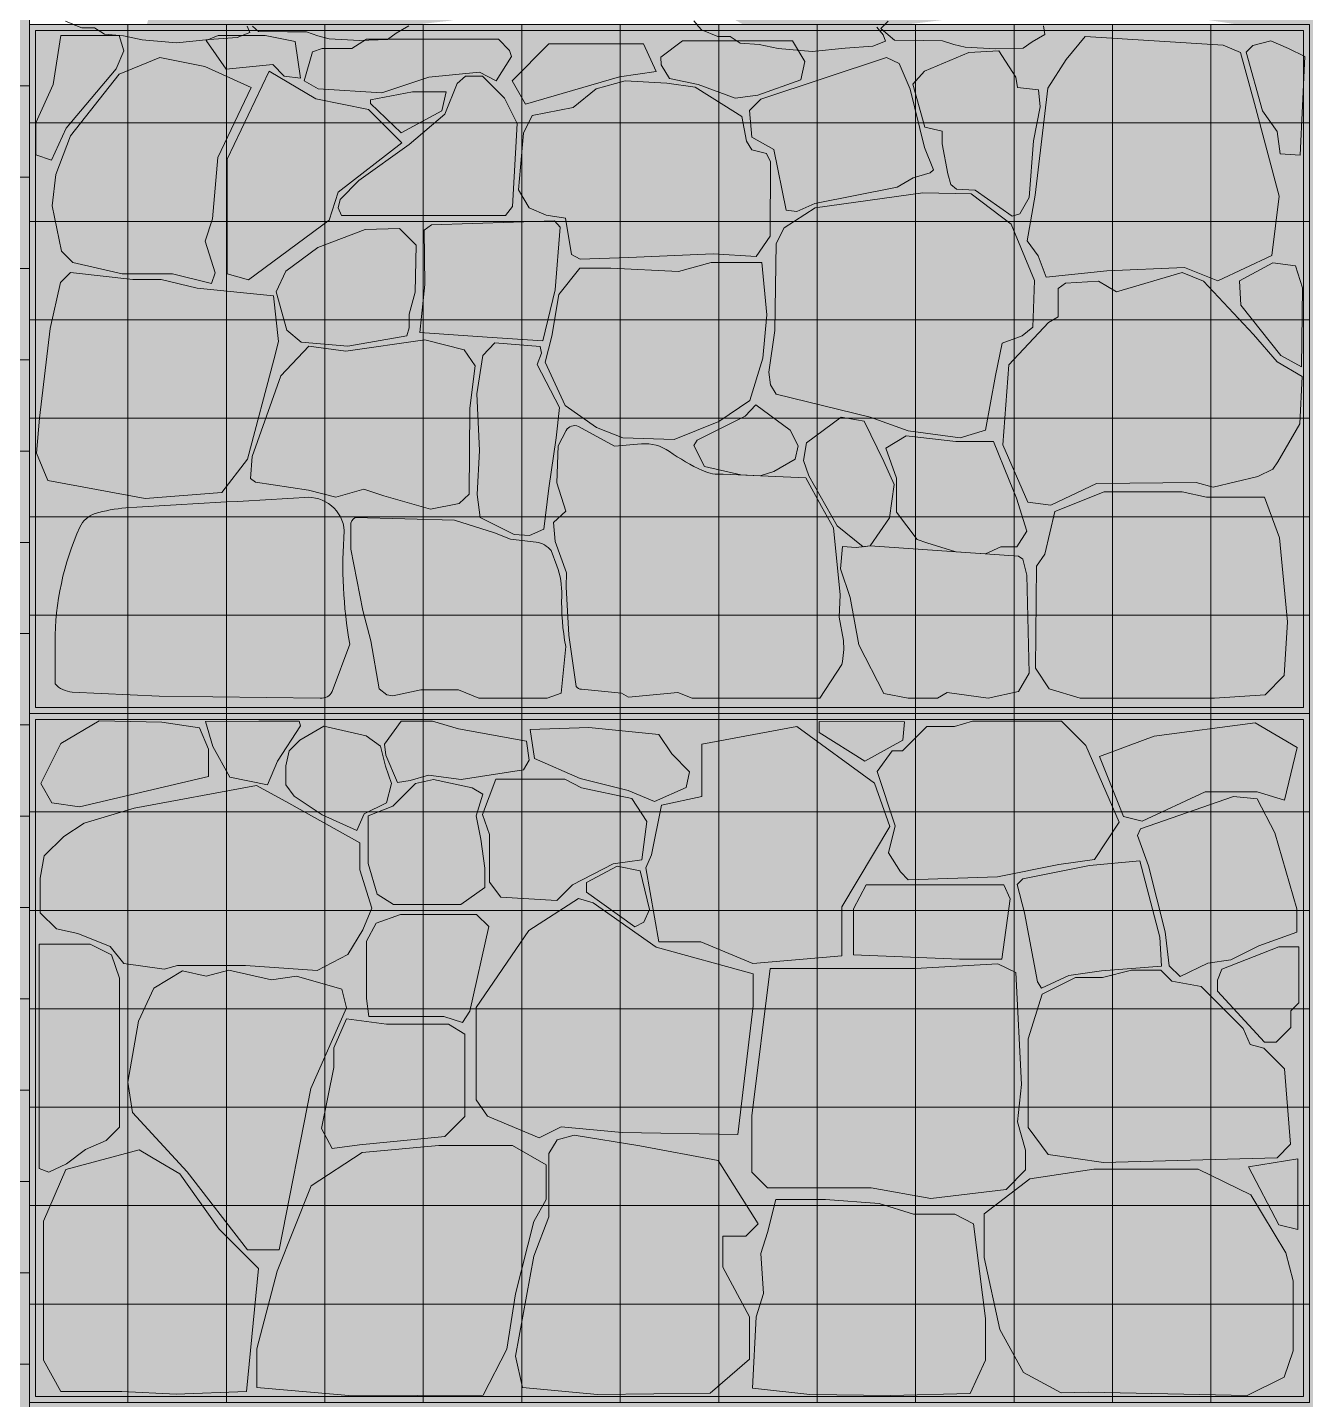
# Model space of a CAD drawing. Header units: centimetres. Extents: x -4381 to 5639, y -3920 to 4826.
# Drawn here: x 179.483 to 180.861, y 3.93 to 5.41 of the extents above; entities that cross this region are included whole.
import ezdxf
from ezdxf.xclip import XClip

# ---------------------------------------------------------------- set-up
doc = ezdxf.new("R2010")
doc.units = ezdxf.units.CM
doc.header["$MEASUREMENT"] = 0
doc.header["$XCLIPFRAME"] = 0
doc.set_wipeout_variables(frame=1)
doc.linetypes.add('Wipeout_Contour', pattern=[100, 0, -100])
doc.layers.add('0_Pen_No__7', color=7, linetype='Continuous', lineweight=5)
doc.layers.add('net_Pen_No__1', color=7, linetype='Continuous', lineweight=5)
for name, color, linetype, lineweight, true_color in [('cad-block.com_Pen_No__62', 7, 'Continuous', 5, 0xaaaaaa), ('hatch stone_Pen_No__254', 7, 'Continuous', 13, 0xe8e8e8), ('Mur de clôture_Pen_No__178', 7, 'Continuous', 5, 0xbda888), ('MURS CLOTURE_Pen_No__181', 7, 'Continuous', 5, 0xddeaa8)]:
    doc.layers.add(name, color=color, linetype=linetype, lineweight=lineweight, true_color=true_color)
doc.layers.add('Drawing & Figure', color=7, linetype='Continuous')
doc.layers.add('Mur de clôture', color=7, linetype='Continuous')

# ---------------------------------------------------------------- blocks, each defined once
blk = doc.blocks.new('Drawing_15_15', base_point=(-267.6734, 10.6179))
at = {"layer": 'hatch stone_Pen_No__254', "linetype": 'Continuous', "ltscale": 10}
for points in [[(179.509, 5.2666), (179.5249, 5.3011), (179.5788, 5.3651), (179.5872, 5.3845), (179.5821, 5.4012), (179.5191, 5.4012), (179.511, 5.3484), (179.4922, 5.3069), (179.4922, 5.2725)], [(179.6973, 5.3648), (179.7477, 5.3698), (179.7601, 5.3573), (179.7777, 5.3551), (179.7719, 5.3946), (179.7396, 5.4012), (179.6887, 5.4012), (179.6757, 5.3957)], [(179.7906, 5.3835), (179.7814, 5.3525), (179.7965, 5.3438), (179.8652, 5.3395), (179.9159, 5.3561), (179.9706, 5.3616), (179.9884, 5.3524), (180.0051, 5.3785), (180.0031, 5.3849), (179.9909, 5.3971), (179.8488, 5.3971), (179.833, 5.3871), (179.8009, 5.3871)], [(180.0203, 5.3272), (180.1216, 5.3568), (180.1609, 5.3625), (180.1474, 5.3921), (180.0452, 5.3921), (180.0058, 5.3523)], [(180.3169, 5.3534), (180.3213, 5.3731), (180.3082, 5.3956), (180.1893, 5.3956), (180.1661, 5.3777), (180.1664, 5.3694), (180.1753, 5.3548), (180.2065, 5.3485), (180.2464, 5.3336), (180.2708, 5.3369)], [(180.5815, 5.1406), (180.6469, 5.1475), (180.7307, 5.151), (180.7666, 5.1367), (180.8249, 5.1641), (180.8327, 5.228), (180.8063, 5.3278), (180.7912, 5.3828), (180.7726, 5.3909), (180.6238, 5.4003), (180.6033, 5.3753), (180.5834, 5.3445), (180.5699, 5.229), (180.5611, 5.1796), (180.5731, 5.1635)], [(180.8555, 5.2721), (180.8607, 5.3787), (180.8428, 5.3871), (180.8238, 5.3953), (180.8043, 5.3905), (180.7971, 5.3833), (180.815, 5.3198), (180.8307, 5.2976), (180.8339, 5.2737)], [(179.6816, 5.1337), (179.6855, 5.1453), (179.6747, 5.1794), (179.6825, 5.2033), (179.6883, 5.2698), (179.7243, 5.3452), (179.6745, 5.3677), (179.626, 5.3776), (179.5822, 5.3595), (179.5296, 5.293), (179.5137, 5.2512), (179.5097, 5.2175), (179.5198, 5.1686), (179.5322, 5.1562), (179.5852, 5.144), (179.6394, 5.144)], [(180.3014, 5.213), (180.3129, 5.2114), (180.332, 5.22), (180.4208, 5.2376), (180.4381, 5.2478), (180.4567, 5.253), (180.4601, 5.2563), (180.4504, 5.2804), (180.4349, 5.3433), (180.4232, 5.371), (180.4094, 5.3775), (180.2738, 5.3325), (180.2617, 5.3204), (180.2643, 5.2917), (180.2881, 5.2781)], [(180.4789, 5.2405), (180.4849, 5.2355), (180.5052, 5.2344), (180.5448, 5.2062), (180.5532, 5.209), (180.5631, 5.2264), (180.5679, 5.2876), (180.5752, 5.3244), (180.5735, 5.3426), (180.5506, 5.345), (180.5488, 5.3561), (180.5307, 5.3846), (180.4983, 5.383), (180.4505, 5.3627), (180.4378, 5.3489), (180.4509, 5.3024), (180.4693, 5.2982), (180.4693, 5.2843), (180.4756, 5.2519)], [(179.7438, 5.3628), (179.6985, 5.2679), (179.6985, 5.144), (179.7216, 5.1377), (179.8086, 5.2021), (179.8183, 5.2322), (179.8869, 5.2854), (179.8508, 5.3214), (179.7941, 5.333)], [(179.9556, 5.3572), (179.9464, 5.3495), (179.9332, 5.3162), (179.8948, 5.2836), (179.8405, 5.2447), (179.8202, 5.2243), (179.8181, 5.2154), (179.8217, 5.2072), (179.9987, 5.2072), (180.0062, 5.2166), (180.0112, 5.3062), (179.9977, 5.3336), (179.9737, 5.3575)], [(180.0632, 5.2042), (180.0699, 5.1651), (180.0793, 5.1601), (180.1317, 5.1617), (180.2226, 5.1658), (180.269, 5.1629), (180.2841, 5.1849), (180.2843, 5.2648), (180.2799, 5.2741), (180.2643, 5.2779), (180.2584, 5.2872), (180.2534, 5.3137), (180.2341, 5.3259), (180.2033, 5.3454), (180.1726, 5.3498), (180.1278, 5.3524), (180.0963, 5.3437), (180.0717, 5.3235), (180.0273, 5.315), (180.018, 5.2958), (180.0125, 5.2348), (180.0241, 5.2152), (180.0426, 5.2073)], [(179.8531, 5.3278), (179.8862, 5.2964), (179.93, 5.3198), (179.9345, 5.3403), (179.8982, 5.3403), (179.8531, 5.3318)], [(180.2904, 5.0145), (180.3917, 4.9894), (180.4327, 4.9749), (180.4889, 4.9672), (180.5162, 4.9754), (180.5269, 5.0346), (180.5341, 5.0693), (180.5556, 5.0772), (180.5674, 5.0868), (180.5691, 5.137), (180.5437, 5.1977), (180.5007, 5.2306), (180.4485, 5.2315), (180.3324, 5.2154), (180.2991, 5.1937), (180.2903, 5.1767), (180.2891, 5.083), (180.2827, 5.0382), (180.2843, 5.0246)], [(179.9061, 5.0809), (179.9788, 5.0759), (180.0388, 5.072), (180.0521, 5.1268), (180.0577, 5.1944), (180.0515, 5.2014), (179.9187, 5.1969), (179.911, 5.1912), (179.9118, 5.1326)], [(179.7783, 5.0704), (179.8287, 5.0661), (179.8921, 5.0773), (179.8947, 5.086), (179.8948, 5.1006), (179.9013, 5.1245), (179.9024, 5.1751), (179.8842, 5.1932), (179.8474, 5.1918), (179.7962, 5.1725), (179.7616, 5.1469), (179.7515, 5.1247), (179.7627, 5.0834)], [(180.0414, 5.0488), (180.0628, 5.0022), (180.0966, 4.9785), (180.1252, 4.9674), (180.1805, 4.9656), (180.2286, 4.985), (180.2621, 5.0074), (180.276, 5.0533), (180.2803, 5.1001), (180.2751, 5.1563), (180.2204, 5.1563), (180.1851, 5.1467), (180.1122, 5.1502), (180.0787, 5.1502), (180.0561, 5.1219), (180.0487, 5.077)], [(180.7902, 5.1365), (180.7916, 5.1102), (180.8347, 5.0559), (180.8571, 5.044), (180.8581, 5.1289), (180.8503, 5.1528), (180.826, 5.156)], [(179.505, 4.9211), (179.6099, 4.902), (179.6928, 4.9084), (179.7203, 4.9444), (179.7487, 5.0515), (179.754, 5.0711), (179.7483, 5.1203), (179.666, 5.1287), (179.6272, 5.1381), (179.5967, 5.1381), (179.5297, 5.1457), (179.5189, 5.1349), (179.5077, 5.0852), (179.4963, 4.9884), (179.4929, 4.9508)], [(180.5618, 4.8978), (180.5866, 4.8946), (180.6359, 4.9179), (180.7433, 4.9192), (180.7618, 4.914), (180.8098, 4.9256), (180.8261, 4.9336), (180.8313, 4.9412), (180.8553, 4.9823), (180.8578, 5.0335), (180.8306, 5.0493), (180.8052, 5.0787), (180.7511, 5.1364), (180.7281, 5.1455), (180.6574, 5.1247), (180.638, 5.1361), (180.6025, 5.1341), (180.5945, 5.1285), (180.5945, 5.0976), (180.584, 5.0916), (180.5413, 5.0461), (180.535, 4.9597)], [(179.7237, 4.9234), (179.7289, 4.9194), (179.7861, 4.9109), (179.8155, 4.9032), (179.8457, 4.9118), (179.8675, 4.9047), (179.9176, 4.8903), (179.9485, 4.8963), (179.9593, 4.9065), (179.9603, 4.9994), (179.9659, 5.045), (179.9539, 5.0623), (179.9115, 5.0729), (179.8265, 5.0606), (179.7865, 5.066), (179.7563, 5.034), (179.7255, 4.9471)], [(180.008, 4.863), (180.0246, 4.8621), (180.04, 4.8688), (180.0455, 4.913), (180.0531, 4.9671), (180.057, 4.9999), (180.0327, 5.0463), (180.0376, 5.0586), (180.036, 5.0656), (179.9871, 5.0699), (179.974, 5.056), (179.9678, 5.0146), (179.9704, 4.9535), (179.9681, 4.9061), (179.9714, 4.8815)], [(180.2133, 4.9365), (180.2523, 4.9273), (180.2732, 4.9264), (180.2879, 4.9309), (180.3109, 4.9442), (180.3143, 4.9586), (180.3055, 4.9756), (180.2684, 5.003), (180.2571, 4.9908), (180.2052, 4.9648), (180.2017, 4.9591)], [(180.3198, 4.9429), (180.3256, 4.9263), (180.3563, 4.8725), (180.3844, 4.8497), (180.392, 4.8506), (180.4128, 4.8811), (180.4176, 4.917), (180.4065, 4.9419), (180.3855, 4.9852), (180.3606, 4.9895), (180.3232, 4.9618)], [(180.1311, 4.6874), (180.1843, 4.6925), (180.1999, 4.6866), (180.3376, 4.6866), (180.3612, 4.7229, 0.078557), (180.363, 4.7488), (180.3585, 4.7738), (180.3596, 4.798), (180.3522, 4.8702), (180.3393, 4.8931), (180.3226, 4.9243), (180.2334, 4.9281, -0.129508), (180.2111, 4.932, -0.047136), (180.1753, 4.9526, 0.178869), (180.1451, 4.9607), (180.116, 4.9581), (180.0772, 4.9795, 0.402294), (180.0642, 4.9752), (180.0555, 4.9587), (180.0538, 4.9187), (180.0636, 4.8881), (180.0502, 4.876), (180.0523, 4.8553), (180.0644, 4.8216), (180.0639, 4.8065), (180.0668, 4.7543), (180.0749, 4.6992, 0.271244), (180.0804, 4.696), (180.1237, 4.692)], [(180.453, 4.8539), (180.4841, 4.8443), (180.5163, 4.8421), (180.5327, 4.8497), (180.55, 4.8497), (180.5606, 4.8665), (180.5495, 4.9022), (180.5416, 4.9217), (180.5247, 4.9634), (180.4843, 4.9634), (180.4305, 4.9693), (180.4089, 4.9561), (180.4201, 4.9237), (180.4201, 4.887), (180.4425, 4.8576)], [(179.5129, 4.702, 0.202929), (179.5314, 4.6931), (179.6252, 4.6887), (179.7989, 4.6866, 0.315943), (179.8117, 4.6935), (179.8306, 4.7447, -0.062601), (179.8248, 4.867, 0.423499), (179.782, 4.9029), (179.5892, 4.8916, 0.056058), (179.5561, 4.8855, 0.216368), (179.5397, 4.871, 0.106349), (179.5129, 4.7466)], [(180.6181, 4.6866), (180.6828, 4.6866), (180.7631, 4.6866), (180.8176, 4.6902), (180.8382, 4.7108), (180.842, 4.7689), (180.8333, 4.8595), (180.8169, 4.9031), (180.7546, 4.9031), (180.7281, 4.9092), (180.6443, 4.9092), (180.5908, 4.8879), (180.5801, 4.8417), (180.5711, 4.8287), (180.57, 4.7187), (180.5847, 4.6964)], [(179.8623, 4.6965), (179.8705, 4.6899), (179.8771, 4.6889), (179.9074, 4.6955), (179.948, 4.6955), (179.9699, 4.6866), (180.0437, 4.6866), (180.0588, 4.6917), (180.0636, 4.7421, -0.055011), (180.0593, 4.797, 0.099308), (180.054, 4.8291), (180.0477, 4.8457, 0.204724), (180.0317, 4.8547), (180.0041, 4.8578), (179.9868, 4.8647), (179.9437, 4.8785), (179.8364, 4.8812, 0.262334), (179.8317, 4.8727), (179.8319, 4.8471), (179.8446, 4.7811), (179.8534, 4.7484)], [(180.4067, 4.6916), (180.4327, 4.6866), (180.4644, 4.6866), (180.4749, 4.6925), (180.5192, 4.6866), (180.5516, 4.6936), (180.5634, 4.7135), (180.5608, 4.8193), (180.5564, 4.8363), (180.5517, 4.8397), (180.392, 4.8506), (180.3767, 4.8488), (180.362, 4.8502), (180.3597, 4.8259), (180.3704, 4.7949), (180.3795, 4.744)], [(179.6783, 4.6019), (179.6783, 4.6314), (179.6686, 4.6545), (179.6279, 4.6607), (179.5603, 4.6621), (179.5192, 4.6375), (179.4976, 4.5944), (179.5093, 4.5734), (179.5392, 4.5693)], [(179.7014, 4.6011), (179.7421, 4.5929), (179.7529, 4.6186), (179.7776, 4.6567), (179.7761, 4.6617), (179.7326, 4.6615), (179.6753, 4.6613), (179.6831, 4.6343)], [(179.8028, 4.6564), (179.7768, 4.6413), (179.7652, 4.6297), (179.7616, 4.6136), (179.7616, 4.5929), (179.7708, 4.5808), (179.8011, 4.5605), (179.8382, 4.5436), (179.8463, 4.5618), (179.8704, 4.5737), (179.8757, 4.5943), (179.8693, 4.6131), (179.8639, 4.6348), (179.8485, 4.6459)], [(179.8697, 4.625), (179.8822, 4.5955), (179.8959, 4.5976), (179.9157, 4.6034), (179.9507, 4.5986), (180.0181, 4.6092), (180.024, 4.6196), (180.0211, 4.6402), (179.9479, 4.6533), (179.9199, 4.6615), (179.8862, 4.6617), (179.868, 4.637)], [(180.0253, 4.6525), (180.03, 4.6215), (180.0792, 4.5997), (180.131, 4.5868), (180.1593, 4.575), (180.1936, 4.5901), (180.1971, 4.6071), (180.1778, 4.6264), (180.164, 4.6474), (180.0886, 4.655)], [(180.1638, 4.4237), (180.2091, 4.4237), (180.2654, 4.4002), (180.3614, 4.4085), (180.3614, 4.4615), (180.413, 4.5481), (180.3965, 4.5948), (180.3128, 4.6559), (180.2103, 4.6368), (180.2104, 4.5803), (180.1667, 4.5711), (180.1561, 4.5175), (180.15, 4.5036)], [(180.3367, 4.6612), (180.337, 4.6494), (180.3862, 4.6187), (180.427, 4.6412), (180.4287, 4.6608)], [(180.4328, 4.4906), (180.529, 4.4939), (180.5954, 4.5072), (180.6338, 4.5125), (180.6603, 4.5528), (180.6244, 4.6354), (180.5983, 4.6616), (180.5023, 4.6616), (180.4829, 4.6558), (180.453, 4.6558), (180.4267, 4.6295), (180.4154, 4.6295), (180.3992, 4.6073), (180.4187, 4.5488), (180.4115, 4.5198), (180.4244, 4.499)], [(180.6853, 4.5537), (180.7529, 4.5855), (180.8091, 4.5855), (180.8387, 4.5766), (180.8523, 4.6334), (180.8071, 4.6598), (180.698, 4.6456), (180.639, 4.6234), (180.665, 4.5587)], [(179.497, 4.4923), (179.497, 4.4549), (179.5144, 4.4375), (179.5376, 4.4327), (179.5723, 4.4186), (179.587, 4.4004), (179.6305, 4.394), (179.6449, 4.3983), (179.7183, 4.3983), (179.7954, 4.3929), (179.8285, 4.4099), (179.8447, 4.4365), (179.8546, 4.46), (179.8415, 4.5013), (179.8415, 4.5306), (179.7303, 4.5923), (179.5981, 4.5678), (179.5443, 4.5516), (179.5222, 4.5373), (179.5012, 4.5164)], [(179.8506, 4.5596), (179.8506, 4.5081), (179.8603, 4.4749), (179.8779, 4.464), (179.9503, 4.464), (179.9763, 4.4822), (179.9763, 4.5031), (179.972, 4.5344), (179.9671, 4.5597), (179.9743, 4.583), (179.9628, 4.5898), (179.9209, 4.5987), (179.9016, 4.5944), (179.8771, 4.57)], [(179.9739, 4.5609), (179.9814, 4.5394), (179.9814, 4.4879), (179.9935, 4.4717), (180.0539, 4.4682), (180.0707, 4.485), (180.1148, 4.5079), (180.1456, 4.5121), (180.151, 4.5534), (180.1349, 4.5782), (180.0805, 4.5897), (180.0626, 4.5992), (179.9883, 4.5992)], [(180.7141, 4.3977), (180.7262, 4.3862), (180.7558, 4.4005), (180.7808, 4.4043), (180.8111, 4.4194), (180.852, 4.434), (180.852, 4.4593), (180.828, 4.5412), (180.8091, 4.5779), (180.7836, 4.5804), (180.6833, 4.5454), (180.6801, 4.5382), (180.6919, 4.5055), (180.7099, 4.4344)], [(180.0861, 4.4773), (180.1382, 4.4397), (180.1479, 4.4448), (180.154, 4.4585), (180.1438, 4.5003), (180.1191, 4.5051), (180.0861, 4.4876)], [(180.5724, 4.3805), (180.5766, 4.3737), (180.6059, 4.3873), (180.6414, 4.3923), (180.7061, 4.3974), (180.7043, 4.4287), (180.6825, 4.5109), (180.6283, 4.5061), (180.5564, 4.4916), (180.5503, 4.4854), (180.5581, 4.4551)], [(180.374, 4.4097), (180.4883, 4.4048), (180.5338, 4.4048), (180.5427, 4.4701), (180.5358, 4.4851), (180.3874, 4.4851), (180.374, 4.4592)], [(180.1244, 4.2181), (180.2493, 4.2157), (180.2657, 4.3548), (180.2657, 4.389), (180.1609, 4.4178), (180.093, 4.4657), (180.0775, 4.4703), (180.0239, 4.4359), (179.967, 4.3528), (179.967, 4.2534), (179.9791, 4.2355), (180.035, 4.2123), (180.0585, 4.2241)], [(179.8512, 4.3431), (179.9322, 4.3431), (179.9522, 4.3367), (179.9603, 4.3487), (179.9807, 4.4401), (179.9675, 4.4533), (179.8854, 4.4533), (179.8591, 4.4437), (179.8488, 4.4245), (179.8488, 4.3627)], [(179.4958, 4.1791), (179.5061, 4.1754), (179.5254, 4.1843), (179.5458, 4.1998), (179.5681, 4.2093), (179.5825, 4.2237), (179.5825, 4.3843), (179.5739, 4.4096), (179.5508, 4.4212), (179.4958, 4.4212)], [(180.7665, 4.3705), (180.817, 4.3154), (180.8297, 4.3154), (180.8455, 4.3312), (180.8455, 4.3494), (180.854, 4.3578), (180.854, 4.4181), (180.8324, 4.4181), (180.7712, 4.3943), (180.7665, 4.3824)], [(180.2642, 4.1753), (180.2813, 4.1585), (180.393, 4.1585), (180.4571, 4.1467), (180.5383, 4.1567), (180.5592, 4.1776), (180.5592, 4.1989), (180.5507, 4.2294), (180.5551, 4.2699), (180.5488, 4.3906), (180.5296, 4.4001), (180.4403, 4.3948), (180.2839, 4.3948), (180.2642, 4.2359)], [(179.5964, 4.2397), (179.6554, 4.1755), (179.7205, 4.0916), (179.7544, 4.0916), (179.7887, 4.2656), (179.827, 4.3525), (179.822, 4.3726), (179.7733, 4.3868), (179.7463, 4.3828), (179.7002, 4.393), (179.6758, 4.3866), (179.6503, 4.3925), (179.6193, 4.3736), (179.6029, 4.3382), (179.5913, 4.2722)], [(180.6433, 4.1856), (180.8306, 4.1907), (180.8452, 4.2053), (180.8386, 4.2866), (180.8162, 4.309), (180.8016, 4.313), (180.7939, 4.3303), (180.7486, 4.3756), (180.7172, 4.3813), (180.7052, 4.3932), (180.6736, 4.3932), (180.6422, 4.3851), (180.6132, 4.3851), (180.5774, 4.3672), (180.5623, 4.319), (180.5623, 4.2235), (180.5837, 4.1942)], [(179.8116, 4.2008), (179.8412, 4.2048), (179.9333, 4.2137), (179.9547, 4.2351), (179.9547, 4.3239), (179.937, 4.3349), (179.8702, 4.3349), (179.827, 4.3405), (179.8134, 4.3095), (179.8134, 4.288), (179.8002, 4.2222)], [(179.7305, 3.9429), (179.8335, 3.9341), (179.9744, 3.9347), (180, 3.9842), (180.0095, 4.044), (180.0291, 4.1221), (180.0426, 4.1456), (180.0426, 4.183), (180.006, 4.2041), (179.9268, 4.2041), (179.844, 4.1966), (179.7889, 4.1603), (179.7524, 4.0683), (179.7305, 3.9848)], [(180.0093, 3.9767), (180.0171, 3.9428), (180.0979, 3.9355), (180.2193, 3.9367), (180.2616, 3.9737), (180.2616, 4.0192), (180.2328, 4.0726), (180.2328, 4.1062), (180.2576, 4.1062), (180.271, 4.1196), (180.2278, 4.1878), (180.1435, 4.2035), (180.0725, 4.2152), (180.0544, 4.2101), (180.0454, 4.1954), (180.0454, 4.1271), (180.0292, 4.0846)], [(179.5005, 4.1222), (179.5005, 3.9724), (179.5191, 3.9387), (179.5848, 3.9387), (179.6435, 3.9356), (179.7194, 3.9385), (179.7321, 4.0714), (179.6897, 4.1138), (179.6476, 4.1735), (179.6036, 4.1992), (179.5244, 4.1781)], [(180.7999, 4.181), (180.8325, 4.1183), (180.8531, 4.1135), (180.8531, 4.1897)], [(180.7983, 3.9345), (180.8381, 3.954), (180.8478, 3.9825), (180.8478, 4.0579), (180.8402, 4.0882), (180.8024, 4.1506), (180.7455, 4.1783), (180.6329, 4.1783), (180.5639, 4.168), (180.5149, 4.1303), (180.5149, 4.0831), (180.5316, 4.0054), (180.5572, 3.9592), (180.5978, 3.9373), (180.6274, 3.9379)], [(180.2648, 3.9424), (180.3266, 3.9354), (180.4136, 3.9344), (180.4995, 3.9366), (180.5162, 3.9723), (180.5162, 4.0174), (180.5034, 4.1196), (180.483, 4.1298), (180.4386, 4.1298), (180.4017, 4.1414), (180.3436, 4.1457), (180.29, 4.1457), (180.2811, 4.1102), (180.2739, 4.0874), (180.2768, 4.0445), (180.2688, 4.0191)]]:
    blk.add_hatch(color=256, dxfattribs=at).paths.add_polyline_path(points)
at = {"color": 254, "linetype": 'Wipeout_Contour', "lineweight": 0, "ltscale": 1671.77046}
blk.add_wipeout([(179.4853, 5.4131), (179.4853, 3.1827), (181.1878, 3.0031), (181.4619, 2.9897), (187.4252, 2.5376), (187.8062, 2.5014), (191.5693, 2.1494), (191.6061, 2.1461), (191.6061, 5.4131)], dxfattribs=at).dxf.layer = 'Mur de clôture'
at = {"layer": 'Mur de clôture_Pen_No__178', "linetype": 'Continuous', "ltscale": 10}
blk.add_hatch(color=256, dxfattribs=at).paths.add_polyline_path([(179.4853, 5.4131), (179.4853, 3.1827), (181.1878, 3.0031), (181.4619, 2.9897), (187.4252, 2.5376), (187.8062, 2.5014), (191.5693, 2.1494), (191.6061, 2.1461), (191.6061, 5.4131)])
at = {"layer": 'MURS CLOTURE_Pen_No__181', "linetype": 'Continuous', "lineweight": 0, "ltscale": 10, "true_color": 0xdfe9b8}
blk.add_hatch(color=254, dxfattribs=at).paths.add_polyline_path([(180.0924, 5.7365), (180.0019, 5.8199), (179.9346, 5.8134), (179.8776, 5.7788), (179.8629, 5.7567), (179.9417, 5.7365), (179.9397, 5.7084), (179.8041, 5.6853), (179.7511, 5.6492), (179.7611, 5.6135), (179.8575, 5.6223), (179.9139, 5.5821), (179.9865, 5.5951), (179.9196, 5.5675), (179.7657, 5.543), (179.7106, 5.5247), (179.6213, 5.4453), (179.607, 5.3965), (179.7963, 5.4007), (179.9389, 5.4172), (180.0777, 5.4448), (180.2264, 5.4289), (180.2725, 5.4035), (180.4073, 5.4101), (180.5737, 5.4309), (180.6891, 5.4283), (180.8562, 5.4026), (181.0186, 5.423), (181.0881, 5.4377), (181.0678, 5.504), (181.0166, 5.5259), (181.1414, 5.5521), (180.9857, 5.5856), (181.1944, 5.632), (181.1802, 5.6669), (181.0327, 5.6838), (180.9989, 5.7136), (181.1287, 5.7791), (180.9763, 5.7861), (180.8713, 5.6983), (180.8361, 5.7562), (180.7737, 5.7626), (180.7588, 5.73), (180.7386, 5.6935), (180.6816, 5.6959), (180.5866, 5.679), (180.5398, 5.6529), (180.4952, 5.6382), (180.3116, 5.7269), (180.2382, 5.7371), (180.1867, 5.7839), (180.1099, 5.7552)])
at = {"layer": '0_Pen_No__7', "linetype": 'Continuous', "ltscale": 10, "flags": 128}
for points in [[(179.8945, 5.4116), (179.8808, 5.4036), (179.8712, 5.397), (179.8412, 5.396), (179.8086, 5.3978), (179.7963, 5.4007), (179.7841, 5.405), (179.7637, 5.4052), (179.7324, 5.4057), (179.7257, 5.4112)], [(179.8945, 5.4116), (179.8808, 5.4036), (179.8712, 5.397), (179.8412, 5.396), (179.8086, 5.3978), (179.7963, 5.4007), (179.7841, 5.405), (179.7637, 5.4052), (179.7324, 5.4057), (179.7257, 5.4112)], [(180.5789, 5.4118), (180.5801, 5.4023), (180.5664, 5.3943), (180.5567, 5.3876), (180.5268, 5.3867), (180.4941, 5.3885), (180.4819, 5.3914), (180.4697, 5.3956), (180.4493, 5.3959), (180.418, 5.3963), (180.4112, 5.4018), (180.4032, 5.4088), (180.4114, 5.4168)], [(180.5789, 5.4118), (180.5801, 5.4023), (180.5664, 5.3943), (180.5567, 5.3876), (180.5268, 5.3867), (180.4941, 5.3885), (180.4819, 5.3914), (180.4697, 5.3956), (180.4493, 5.3959), (180.418, 5.3963), (180.4112, 5.4018), (180.4032, 5.4088), (180.4114, 5.4168)], [(179.7202, 5.4113), (179.7229, 5.4044), (179.7092, 5.3992), (179.6792, 5.3969), (179.6437, 5.3933), (179.607, 5.3965), (179.5866, 5.4009), (179.5662, 5.4025), (179.5554, 5.4094), (179.5418, 5.4096), (179.5242, 5.4167)], [(180.3991, 5.4102), (180.4058, 5.4019), (180.4084, 5.3951), (180.3947, 5.3898), (180.3647, 5.3875), (180.3293, 5.3839), (180.2926, 5.3871), (180.2722, 5.3915), (180.2518, 5.3931), (180.241, 5.4001), (180.2274, 5.4003), (180.2098, 5.4073), (180.2017, 5.417)], [(180.3991, 5.4102), (180.4058, 5.4019), (180.4084, 5.3951), (180.3947, 5.3898), (180.3647, 5.3875), (180.3293, 5.3839), (180.2926, 5.3871), (180.2722, 5.3915), (180.2518, 5.3931), (180.241, 5.4001), (180.2274, 5.4003), (180.2098, 5.4073), (180.2017, 5.417)]]:
    blk.add_lwpolyline(points, dxfattribs=at)
at = {"layer": 'cad-block.com_Pen_No__62', "linetype": 'Continuous', "ltscale": 10, "flags": 128}
for points in [[(179.6973, 5.3648), (179.6757, 5.3957), (179.6887, 5.4012), (179.7396, 5.4012), (179.7719, 5.3946), (179.7777, 5.3551), (179.7601, 5.3573), (179.7477, 5.3698), (179.6973, 5.3648)], [(179.7906, 5.3835), (179.7814, 5.3525), (179.7965, 5.3438), (179.8652, 5.3395), (179.9159, 5.3561), (179.9706, 5.3616), (179.9884, 5.3524), (180.0051, 5.3785), (180.0031, 5.3849), (179.9909, 5.3971), (179.8488, 5.3971), (179.833, 5.3871), (179.8009, 5.3871), (179.7906, 5.3835)], [(180.0203, 5.3272), (180.0058, 5.3523), (180.0452, 5.3921), (180.1474, 5.3921), (180.1609, 5.3625), (180.1216, 5.3568), (180.0203, 5.3272)], [(180.3169, 5.3534), (180.2708, 5.3369), (180.2464, 5.3336), (180.2065, 5.3485), (180.1753, 5.3548), (180.1664, 5.3694), (180.1661, 5.3777), (180.1893, 5.3956), (180.3082, 5.3956), (180.3213, 5.3731), (180.3169, 5.3534)], [(180.5815, 5.1406), (180.5731, 5.1635), (180.5611, 5.1796), (180.5699, 5.229), (180.5834, 5.3445), (180.6033, 5.3753), (180.6238, 5.4003), (180.7726, 5.3909), (180.7912, 5.3828), (180.8063, 5.3278), (180.8327, 5.228), (180.8249, 5.1641), (180.7666, 5.1367), (180.7307, 5.151), (180.6469, 5.1475), (180.5815, 5.1406)], [(180.8555, 5.2721), (180.8607, 5.3787), (180.8428, 5.3871), (180.8238, 5.3953), (180.8043, 5.3905), (180.7971, 5.3833), (180.815, 5.3198), (180.8307, 5.2976), (180.8339, 5.2737), (180.8555, 5.2721)], [(179.6816, 5.1337), (179.6394, 5.144), (179.5852, 5.144), (179.5322, 5.1562), (179.5198, 5.1686), (179.5097, 5.2175), (179.5137, 5.2512), (179.5296, 5.293), (179.5822, 5.3595), (179.626, 5.3776), (179.6745, 5.3677), (179.7243, 5.3452), (179.6883, 5.2698), (179.6825, 5.2033), (179.6747, 5.1794), (179.6855, 5.1453), (179.6816, 5.1337)], [(180.3014, 5.213), (180.2881, 5.2781), (180.2643, 5.2917), (180.2617, 5.3204), (180.2738, 5.3325), (180.4094, 5.3775), (180.4232, 5.371), (180.4349, 5.3433), (180.4504, 5.2804), (180.4601, 5.2563), (180.4567, 5.253), (180.4381, 5.2478), (180.4208, 5.2376), (180.332, 5.22), (180.3129, 5.2114), (180.3014, 5.213)], [(180.4789, 5.2405), (180.4756, 5.2519), (180.4693, 5.2843), (180.4693, 5.2982), (180.4509, 5.3024), (180.4378, 5.3489), (180.4505, 5.3627), (180.4983, 5.383), (180.5307, 5.3846), (180.5488, 5.3561), (180.5506, 5.345), (180.5735, 5.3426), (180.5752, 5.3244), (180.5679, 5.2876), (180.5631, 5.2264), (180.5532, 5.209), (180.5448, 5.2062), (180.5052, 5.2344), (180.4849, 5.2355), (180.4789, 5.2405)], [(179.7438, 5.3628), (179.6985, 5.2679), (179.6985, 5.144), (179.7216, 5.1377), (179.8086, 5.2021), (179.8183, 5.2322), (179.8869, 5.2854), (179.8508, 5.3214), (179.7941, 5.333), (179.7438, 5.3628)], [(179.9556, 5.3572), (179.9737, 5.3575), (179.9977, 5.3336), (180.0112, 5.3062), (180.0062, 5.2166), (179.9987, 5.2072), (179.8217, 5.2072), (179.8181, 5.2154), (179.8202, 5.2243), (179.8405, 5.2447), (179.8948, 5.2836), (179.9332, 5.3162), (179.9464, 5.3495), (179.9556, 5.3572)], [(180.0632, 5.2042), (180.0699, 5.1651), (180.0793, 5.1601), (180.1317, 5.1617), (180.2226, 5.1658), (180.269, 5.1629), (180.2841, 5.1849), (180.2843, 5.2648), (180.2799, 5.2741), (180.2643, 5.2779), (180.2584, 5.2872), (180.2534, 5.3137), (180.2341, 5.3259), (180.2033, 5.3454), (180.1726, 5.3498), (180.1278, 5.3524), (180.0963, 5.3437), (180.0717, 5.3235), (180.0273, 5.315), (180.018, 5.2958), (180.0125, 5.2348), (180.0241, 5.2152), (180.0426, 5.2073), (180.0632, 5.2042)], [(179.8531, 5.3278), (179.8531, 5.3318), (179.8982, 5.3403), (179.9345, 5.3403), (179.93, 5.3198), (179.8862, 5.2964), (179.8531, 5.3278)], [(180.2904, 5.0145), (180.3917, 4.9894), (180.4327, 4.9749), (180.4889, 4.9672), (180.5162, 4.9754), (180.5269, 5.0346), (180.5341, 5.0693), (180.5556, 5.0772), (180.5674, 5.0868), (180.5691, 5.137), (180.5437, 5.1977), (180.5007, 5.2306), (180.4485, 5.2315), (180.3324, 5.2154), (180.2991, 5.1937), (180.2903, 5.1767), (180.2891, 5.083), (180.2827, 5.0382), (180.2843, 5.0246), (180.2904, 5.0145)], [(179.9061, 5.0809), (179.9118, 5.1326), (179.911, 5.1912), (179.9187, 5.1969), (180.0515, 5.2014), (180.0577, 5.1944), (180.0521, 5.1268), (180.0388, 5.072), (179.9788, 5.0759), (179.9061, 5.0807)], [(179.7783, 5.0704), (179.7627, 5.0834), (179.7515, 5.1247), (179.7616, 5.1469), (179.7962, 5.1725), (179.8474, 5.1918), (179.8842, 5.1932), (179.9024, 5.1751), (179.9013, 5.1245), (179.8948, 5.1006), (179.8947, 5.086), (179.8921, 5.0773), (179.8287, 5.0661), (179.7783, 5.0704)], [(180.0414, 5.0488), (180.0487, 5.077), (180.0561, 5.1219), (180.0787, 5.1502), (180.1122, 5.1502), (180.1851, 5.1467), (180.2204, 5.1563), (180.2751, 5.1563), (180.2803, 5.1001), (180.276, 5.0533), (180.2621, 5.0074), (180.2286, 4.985), (180.1805, 4.9656), (180.1252, 4.9674), (180.0966, 4.9785), (180.0628, 5.0022), (180.0414, 5.0488)], [(180.7902, 5.1365), (180.7916, 5.1102), (180.8347, 5.0559), (180.8571, 5.044), (180.8581, 5.1289), (180.8503, 5.1528), (180.826, 5.156), (180.7902, 5.1365)], [(179.505, 4.9211), (179.6099, 4.902), (179.6928, 4.9084), (179.7203, 4.9444), (179.7487, 5.0515), (179.754, 5.0711), (179.7483, 5.1203), (179.666, 5.1287), (179.6272, 5.1381), (179.5967, 5.1381), (179.5297, 5.1457), (179.5189, 5.1349), (179.5077, 5.0852), (179.4963, 4.9884), (179.4929, 4.9508), (179.505, 4.9211)], [(180.5618, 4.8978), (180.535, 4.9597), (180.5413, 5.0461), (180.584, 5.0916), (180.5945, 5.0976), (180.5945, 5.1285), (180.6025, 5.1341), (180.638, 5.1361), (180.6574, 5.1247), (180.7281, 5.1455), (180.7511, 5.1364), (180.8052, 5.0787), (180.8306, 5.0493), (180.8578, 5.0335), (180.8553, 4.9823), (180.8313, 4.9412), (180.8261, 4.9336), (180.8098, 4.9256), (180.7618, 4.914), (180.7433, 4.9192), (180.6359, 4.9179), (180.5866, 4.8946), (180.5618, 4.8978)], [(179.7237, 4.9234), (179.7255, 4.9471), (179.7563, 5.034), (179.7865, 5.066), (179.8265, 5.0606), (179.9115, 5.0729), (179.9539, 5.0623), (179.9659, 5.045), (179.9603, 4.9994), (179.9593, 4.9065), (179.9485, 4.8963), (179.9176, 4.8903), (179.8675, 4.9047), (179.8457, 4.9118), (179.8155, 4.9032), (179.7861, 4.9109), (179.7289, 4.9194), (179.7237, 4.9234)], [(180.008, 4.863), (179.9714, 4.8815), (179.9681, 4.9061), (179.9704, 4.9535), (179.9678, 5.0146), (179.974, 5.056), (179.9871, 5.0699), (180.036, 5.0656), (180.0376, 5.0586), (180.0327, 5.0463), (180.057, 4.9999), (180.0531, 4.9671), (180.0455, 4.913), (180.04, 4.8688), (180.0246, 4.8621), (180.008, 4.863)], [(180.2133, 4.9365), (180.2017, 4.9591), (180.2052, 4.9648), (180.2571, 4.9908), (180.2684, 5.003), (180.3055, 4.9756), (180.3143, 4.9586), (180.3109, 4.9442), (180.2879, 4.9309), (180.2732, 4.9264), (180.2523, 4.9273), (180.2133, 4.9365)], [(180.3198, 4.9429), (180.3232, 4.9618), (180.3606, 4.9895), (180.3855, 4.9852), (180.4065, 4.9419), (180.4176, 4.917), (180.4128, 4.8811), (180.392, 4.8506), (180.3844, 4.8497), (180.3563, 4.8725), (180.3256, 4.9263), (180.3198, 4.9429)], [(180.453, 4.8539), (180.4841, 4.8443), (180.5163, 4.8421), (180.5327, 4.8497), (180.55, 4.8497), (180.5606, 4.8665), (180.5495, 4.9022), (180.5416, 4.9217), (180.5247, 4.9634), (180.4843, 4.9634), (180.4305, 4.9693), (180.4089, 4.9561), (180.4201, 4.9237), (180.4201, 4.887), (180.4425, 4.8576), (180.453, 4.8539)], [(180.6181, 4.6866), (180.5847, 4.6964), (180.57, 4.7187), (180.5711, 4.8287), (180.5801, 4.8417), (180.5908, 4.8879), (180.6443, 4.9092), (180.7281, 4.9092), (180.7546, 4.9031), (180.8169, 4.9031), (180.8333, 4.8595), (180.842, 4.7689), (180.8382, 4.7108), (180.8176, 4.6902), (180.7631, 4.6866), (180.6828, 4.6866), (180.6181, 4.6866)], [(180.4067, 4.6916), (180.3795, 4.744), (180.3704, 4.7949), (180.3597, 4.8259), (180.362, 4.8502), (180.3767, 4.8488), (180.392, 4.8506), (180.5517, 4.8397), (180.5564, 4.8363), (180.5608, 4.8193), (180.5634, 4.7135), (180.5516, 4.6936), (180.5192, 4.6866), (180.4749, 4.6925), (180.4644, 4.6866), (180.4327, 4.6866), (180.4067, 4.6916)], [(179.6783, 4.6019), (179.6783, 4.6314), (179.6686, 4.6545), (179.6279, 4.6607), (179.5603, 4.6621), (179.5192, 4.6375), (179.4976, 4.5944), (179.5093, 4.5734), (179.5392, 4.5693), (179.6783, 4.6019)], [(179.7014, 4.6011), (179.6831, 4.6343), (179.6753, 4.6613), (179.7326, 4.6615), (179.7761, 4.6617), (179.7776, 4.6567), (179.7529, 4.6186), (179.7421, 4.5929), (179.7014, 4.6011)], [(179.8028, 4.6564), (179.8485, 4.6459), (179.8639, 4.6348), (179.8693, 4.6131), (179.8757, 4.5943), (179.8704, 4.5737), (179.8463, 4.5618), (179.8382, 4.5436), (179.8011, 4.5605), (179.7708, 4.5808), (179.7616, 4.5929), (179.7616, 4.6136), (179.7652, 4.6297), (179.7768, 4.6413), (179.8028, 4.6564)], [(179.8697, 4.625), (179.8822, 4.5955), (179.8959, 4.5976), (179.9157, 4.6034), (179.9507, 4.5986), (180.0181, 4.6092), (180.024, 4.6196), (180.0211, 4.6402), (179.9479, 4.6533), (179.9199, 4.6615), (179.8862, 4.6617), (179.868, 4.637), (179.8697, 4.625)], [(180.0253, 4.6525), (180.03, 4.6215), (180.0792, 4.5997), (180.131, 4.5868), (180.1593, 4.575), (180.1936, 4.5901), (180.1971, 4.6071), (180.1778, 4.6264), (180.164, 4.6474), (180.0886, 4.655), (180.0253, 4.6525)], [(180.1638, 4.4237), (180.2091, 4.4237), (180.2654, 4.4002), (180.3614, 4.4085), (180.3614, 4.4615), (180.413, 4.5481), (180.3965, 4.5948), (180.3128, 4.6559), (180.2103, 4.6368), (180.2104, 4.5803), (180.1667, 4.5711), (180.1561, 4.5175), (180.15, 4.5036), (180.1638, 4.4237)], [(180.3367, 4.6612), (180.337, 4.6494), (180.3862, 4.6187), (180.427, 4.6412), (180.4287, 4.6608), (180.3367, 4.6612)], [(180.4328, 4.4906), (180.4244, 4.499), (180.4115, 4.5198), (180.4187, 4.5488), (180.3992, 4.6073), (180.4154, 4.6295), (180.4267, 4.6295), (180.453, 4.6558), (180.4829, 4.6558), (180.5023, 4.6616), (180.5983, 4.6616), (180.6244, 4.6354), (180.6603, 4.5528), (180.6338, 4.5125), (180.5954, 4.5072), (180.529, 4.4939), (180.4328, 4.4906)], [(180.6853, 4.5537), (180.665, 4.5587), (180.639, 4.6234), (180.698, 4.6456), (180.8071, 4.6598), (180.8523, 4.6334), (180.8387, 4.5766), (180.8091, 4.5855), (180.7529, 4.5855), (180.6853, 4.5537)], [(179.7954, 4.3929), (179.8285, 4.4099), (179.8447, 4.4365), (179.8546, 4.46), (179.8415, 4.5013), (179.8415, 4.5306), (179.7649, 4.5731), (179.7303, 4.5923), (179.5981, 4.5678), (179.5443, 4.5516), (179.5222, 4.5373), (179.5012, 4.5164), (179.497, 4.4923), (179.497, 4.4549), (179.5144, 4.4375), (179.5376, 4.4327), (179.5723, 4.4186), (179.587, 4.4004), (179.6305, 4.394), (179.6449, 4.3983), (179.7183, 4.3983), (179.7954, 4.3929)], [(179.8506, 4.5596), (179.8506, 4.5081), (179.8603, 4.4749), (179.8779, 4.464), (179.9503, 4.464), (179.9763, 4.4822), (179.9763, 4.5031), (179.972, 4.5344), (179.9671, 4.5597), (179.9743, 4.583), (179.9628, 4.5898), (179.9209, 4.5987), (179.9016, 4.5944), (179.8771, 4.57), (179.8506, 4.5596)], [(179.9814, 4.4879), (179.9814, 4.5108), (179.9814, 4.5394), (179.9739, 4.5609), (179.9883, 4.5992), (180.0626, 4.5992), (180.0805, 4.5897), (180.1349, 4.5782), (180.151, 4.5534), (180.1456, 4.5121), (180.1148, 4.5079), (180.0707, 4.485), (180.0539, 4.4682), (179.9935, 4.4717), (179.9814, 4.4879)], [(180.7141, 4.3977), (180.7099, 4.4344), (180.6919, 4.5055), (180.6801, 4.5382), (180.6833, 4.5454), (180.7836, 4.5804), (180.8091, 4.5779), (180.828, 4.5412), (180.852, 4.4593), (180.852, 4.434), (180.8111, 4.4194), (180.7808, 4.4043), (180.7558, 4.4005), (180.7262, 4.3862), (180.7141, 4.3977)], [(180.0861, 4.4773), (180.0861, 4.4876), (180.1191, 4.5051), (180.1438, 4.5003), (180.154, 4.4585), (180.1479, 4.4448), (180.1382, 4.4397), (180.0861, 4.4773)], [(180.5724, 4.3805), (180.5581, 4.4551), (180.5503, 4.4854), (180.5564, 4.4916), (180.6283, 4.5061), (180.6825, 4.5109), (180.7043, 4.4287), (180.7061, 4.3974), (180.6414, 4.3923), (180.6059, 4.3873), (180.5766, 4.3737), (180.5724, 4.3805)], [(180.374, 4.4097), (180.374, 4.4592), (180.3874, 4.4851), (180.5358, 4.4851), (180.5427, 4.4701), (180.5338, 4.4048), (180.4883, 4.4048), (180.374, 4.4097)], [(180.1244, 4.2181), (180.0585, 4.2241), (180.035, 4.2123), (179.9791, 4.2355), (179.967, 4.2534), (179.967, 4.3528), (180.0239, 4.4359), (180.0775, 4.4703), (180.093, 4.4657), (180.1609, 4.4178), (180.2657, 4.389), (180.2657, 4.3548), (180.2493, 4.2157), (180.1244, 4.2181)], [(179.8512, 4.3431), (179.9322, 4.3431), (179.9522, 4.3367), (179.9603, 4.3487), (179.9807, 4.4401), (179.9675, 4.4533), (179.8854, 4.4533), (179.8591, 4.4437), (179.8488, 4.4245), (179.8488, 4.3627), (179.8512, 4.3431)], [(179.4958, 4.1791), (179.4958, 4.4212), (179.5435, 4.4212), (179.5508, 4.4212), (179.5739, 4.4096), (179.5825, 4.3843), (179.5825, 4.2237), (179.5681, 4.2093), (179.5458, 4.1998), (179.5254, 4.1843), (179.5061, 4.1754), (179.4958, 4.1791)], [(180.7665, 4.3705), (180.7665, 4.3824), (180.7712, 4.3943), (180.8324, 4.4181), (180.854, 4.4181), (180.854, 4.3841), (180.854, 4.3578), (180.8455, 4.3494), (180.8455, 4.3312), (180.8297, 4.3154), (180.817, 4.3154), (180.7665, 4.3705)], [(180.2642, 4.1753), (180.2642, 4.2359), (180.2839, 4.3948), (180.3153, 4.3948), (180.4403, 4.3948), (180.5296, 4.4001), (180.5488, 4.3906), (180.5551, 4.2699), (180.5507, 4.2294), (180.5592, 4.1989), (180.5592, 4.1776), (180.5383, 4.1567), (180.4571, 4.1467), (180.393, 4.1585), (180.2813, 4.1585), (180.2642, 4.1753)], [(179.5964, 4.2397), (179.5913, 4.2722), (179.6029, 4.3382), (179.6193, 4.3736), (179.6503, 4.3925), (179.6758, 4.3866), (179.7002, 4.393), (179.7463, 4.3828), (179.7733, 4.3868), (179.822, 4.3726), (179.827, 4.3525), (179.7887, 4.2656), (179.7544, 4.0916), (179.7205, 4.0916), (179.6554, 4.1755), (179.5964, 4.2397)], [(180.6433, 4.1856), (180.5837, 4.1942), (180.5623, 4.2235), (180.5623, 4.319), (180.5774, 4.3672), (180.6132, 4.3851), (180.6422, 4.3851), (180.6736, 4.3932), (180.7052, 4.3932), (180.7172, 4.3813), (180.7486, 4.3756), (180.7939, 4.3303), (180.8016, 4.313), (180.8162, 4.309), (180.8386, 4.2866), (180.8452, 4.2053), (180.8306, 4.1907), (180.6433, 4.1856)], [(179.8116, 4.2008), (179.8002, 4.2222), (179.8134, 4.288), (179.8134, 4.3095), (179.827, 4.3405), (179.8702, 4.3349), (179.937, 4.3349), (179.9547, 4.3239), (179.9547, 4.2351), (179.9333, 4.2137), (179.8412, 4.2048), (179.8116, 4.2008)], [(179.7305, 3.9429), (179.7305, 3.9848), (179.7524, 4.0683), (179.7889, 4.1603), (179.844, 4.1966), (179.9268, 4.2041), (180.006, 4.2041), (180.0426, 4.183), (180.0426, 4.1456), (180.0291, 4.1221), (180.0095, 4.044), (180, 3.9842), (179.9744, 3.9347), (179.8335, 3.9341), (179.7305, 3.9429)], [(180.0093, 3.9767), (180.0171, 3.9428), (180.0979, 3.9355), (180.2193, 3.9367), (180.2616, 3.9737), (180.2616, 4.0192), (180.2328, 4.0726), (180.2328, 4.1062), (180.2576, 4.1062), (180.271, 4.1196), (180.2278, 4.1878), (180.1435, 4.2035), (180.0725, 4.2152), (180.0544, 4.2101), (180.0454, 4.1954), (180.0454, 4.1593), (180.0454, 4.1271), (180.0292, 4.0846), (180.0093, 3.9767)], [(179.5191, 3.9387), (179.5848, 3.9387), (179.6435, 3.9356), (179.7194, 3.9385), (179.7321, 4.0714), (179.6897, 4.1138), (179.6476, 4.1735), (179.6267, 4.1857), (179.6036, 4.1992), (179.5244, 4.1781), (179.5005, 4.1222), (179.5005, 3.9724), (179.5191, 3.9387)], [(180.7999, 4.181), (180.8325, 4.1183), (180.8531, 4.1135), (180.8531, 4.1897), (180.7999, 4.181)], [(180.7983, 3.9345), (180.6274, 3.9379), (180.5978, 3.9373), (180.5572, 3.9592), (180.5316, 4.0054), (180.5149, 4.0831), (180.5149, 4.1303), (180.5639, 4.168), (180.6329, 4.1783), (180.7455, 4.1783), (180.8024, 4.1506), (180.8402, 4.0882), (180.8478, 4.0579), (180.8478, 3.9825), (180.8381, 3.954), (180.7983, 3.9345)], [(180.2648, 3.9424), (180.2688, 4.0191), (180.2768, 4.0445), (180.2739, 4.0874), (180.2811, 4.1102), (180.29, 4.1457), (180.3436, 4.1457), (180.4017, 4.1414), (180.4386, 4.1298), (180.483, 4.1298), (180.5034, 4.1196), (180.5162, 4.0174), (180.5162, 3.9723), (180.4995, 3.9366), (180.4136, 3.9344), (180.3266, 3.9354), (180.2648, 3.9424)]]:
    blk.add_lwpolyline(points, close=True, dxfattribs=at)
for points in [[(180.1311, 4.6874), (180.1237, 4.692), (180.0804, 4.696, -0.271244), (180.0749, 4.6992), (180.0668, 4.7543), (180.0639, 4.8065), (180.0644, 4.8216), (180.0523, 4.8553), (180.0502, 4.876), (180.0636, 4.8881), (180.0538, 4.9187), (180.0555, 4.9587), (180.0642, 4.9752, -0.402294), (180.0772, 4.9795), (180.116, 4.9581), (180.1451, 4.9607, -0.178869), (180.1753, 4.9526, 0.047136), (180.2111, 4.932, 0.129508), (180.2334, 4.9281), (180.3226, 4.9243), (180.3393, 4.8931), (180.3522, 4.8702), (180.3596, 4.798), (180.3585, 4.7738), (180.363, 4.7488, -0.078557), (180.3612, 4.7229), (180.3376, 4.6866), (180.1999, 4.6866), (180.1843, 4.6925), (180.1311, 4.6874)], [(179.5129, 4.702), (179.5129, 4.7466, -0.106349), (179.5397, 4.871, -0.216368), (179.5561, 4.8855, -0.056058), (179.5892, 4.8916, -0.001113), (179.782, 4.9029, -0.423499), (179.8248, 4.867, 0.062601), (179.8306, 4.7447), (179.8117, 4.6935, -0.315943), (179.7989, 4.6866), (179.6252, 4.6887), (179.5314, 4.6931, -0.202929), (179.5129, 4.702)], [(179.8623, 4.6965), (179.8534, 4.7484), (179.8446, 4.7811), (179.8319, 4.8471), (179.8317, 4.8727, -0.262334), (179.8364, 4.8812), (179.9437, 4.8785), (179.9868, 4.8647), (180.0041, 4.8578), (180.0317, 4.8547, -0.204724), (180.0477, 4.8457), (180.054, 4.8291, -0.099308), (180.0593, 4.797, 0.055011), (180.0636, 4.7421), (180.0588, 4.6917), (180.0437, 4.6866), (179.9699, 4.6866), (179.948, 4.6955), (179.9074, 4.6955), (179.8771, 4.6889), (179.8705, 4.6899), (179.8623, 4.6965)]]:
    blk.add_lwpolyline(points, format="xyb", close=True, dxfattribs=at)
at = {"layer": 'net_Pen_No__1', "linetype": 'Continuous', "ltscale": 10, "flags": 128}
for points in [[(179.5915, 5.4131), (179.5915, 4.6699)], [(179.6977, 5.4131), (179.6977, 4.6699)], [(179.8038, 5.4131), (179.8038, 4.6699)], [(179.91, 5.4131), (179.91, 4.6699)], [(180.0162, 5.4131), (180.0162, 4.6699)], [(180.1223, 5.4131), (180.1223, 4.6699)], [(180.2285, 5.4131), (180.2285, 4.6699)], [(180.3347, 5.4131), (180.3347, 4.6699)], [(180.4408, 5.4131), (180.4408, 4.6699)], [(180.547, 5.4131), (180.547, 4.6699)], [(180.6532, 5.4131), (180.6532, 4.6699)], [(180.7593, 5.4131), (180.7593, 4.6699)], [(179.5915, 4.6699), (179.5915, 3.9267)], [(179.6977, 4.6699), (179.6977, 3.9267)], [(179.8038, 4.6699), (179.8038, 3.9267)], [(179.91, 4.6699), (179.91, 3.9267)], [(180.0162, 4.6699), (180.0162, 3.9267)], [(180.1223, 4.6699), (180.1223, 3.9267)], [(180.2285, 4.6699), (180.2285, 3.9267)], [(180.3347, 4.6699), (180.3347, 3.9267)], [(180.4408, 4.6699), (180.4408, 3.9267)], [(180.547, 4.6699), (180.547, 3.9267)], [(180.6532, 4.6699), (180.6532, 3.9267)], [(180.7593, 4.6699), (180.7593, 3.9267)]]:
    blk.add_lwpolyline(points, dxfattribs=at)
at = {"color": 254, "linetype": 'Wipeout_Contour', "lineweight": 0, "ltscale": 1553.119277}
blk.add_wipeout([(166.684, 6.5286), (166.684, 4.467), (166.984, 4.4246), (166.984, 4.4339), (169.5925, 4.0562), (176.8915, 3.4563), (179.3428, 3.1977), (179.4853, 3.1852), (179.4853, 6.5286)], dxfattribs=at).dxf.layer = 'Mur de clôture'
at = {"layer": 'Mur de clôture_Pen_No__178', "linetype": 'Continuous', "ltscale": 10}
blk.add_hatch(color=256, dxfattribs=at).paths.add_polyline_path([(166.684, 6.5286), (166.684, 4.467), (166.984, 4.4246), (166.984, 4.4339), (169.5925, 4.0562), (176.8915, 3.4563), (179.3428, 3.1977), (179.4853, 3.1852), (179.4853, 6.5286)])
at = {"layer": 'cad-block.com_Pen_No__62', "linetype": 'Continuous', "ltscale": 10, "flags": 128}
blk.add_lwpolyline([(179.509, 5.2666), (179.4922, 5.2725), (179.4922, 5.3069), (179.511, 5.3484), (179.5191, 5.4012), (179.5821, 5.4012), (179.5872, 5.3845), (179.5788, 5.3651), (179.5249, 5.3011), (179.509, 5.2666)], close=True, dxfattribs=at)
at = {"layer": 'net_Pen_No__1', "linetype": 'Continuous', "ltscale": 10, "flags": 128}
for points in [[(178.2052, 5.8393), (178.2052, 5.15), (179.4853, 5.15), (179.4853, 5.8393), (178.2052, 5.8393)], [(179.4853, 5.4131), (179.4853, 4.6699), (180.8655, 4.6699), (180.8655, 5.4131), (179.4853, 5.4131)], [(179.4917, 5.4067), (179.4917, 4.6763), (180.8591, 4.6763), (180.8591, 5.4067), (179.4917, 5.4067)], [(178.2052, 5.15), (178.2052, 4.4607), (179.4853, 4.4607), (179.4853, 5.15), (178.2052, 5.15)], [(179.4853, 4.6699), (179.4853, 3.9267), (180.8655, 3.9267), (180.8655, 4.6699), (179.4853, 4.6699)], [(179.4917, 4.6635), (179.4917, 3.9331), (180.8591, 3.9331), (180.8591, 4.6635), (179.4917, 4.6635)], [(178.2052, 4.4607), (178.2052, 3.7713), (179.4853, 3.7713), (179.4853, 4.4607), (178.2052, 4.4607)]]:
    blk.add_lwpolyline(points, close=True, dxfattribs=at)
for points in [[(178.2052, 5.3469), (179.4853, 5.3469)], [(179.4853, 5.3069), (180.8655, 5.3069)], [(178.2052, 5.2484), (179.4853, 5.2484)], [(179.4853, 5.2007), (180.8655, 5.2007)], [(179.4853, 5.0946), (180.8655, 5.0946)], [(178.2052, 5.0515), (179.4853, 5.0515)], [(179.4853, 4.9884), (180.8655, 4.9884)], [(178.2052, 4.953), (179.4853, 4.953)], [(179.4853, 4.8822), (180.8655, 4.8822)], [(178.2052, 4.8545), (179.4853, 4.8545)], [(179.4853, 4.7761), (180.8655, 4.7761)], [(178.2052, 4.7561), (179.4853, 4.7561)], [(178.2052, 4.6576), (179.4853, 4.6576)], [(178.2052, 4.5591), (179.4853, 4.5591)], [(179.4853, 4.5637), (180.8655, 4.5637)], [(179.4853, 4.4576), (180.8655, 4.4576)], [(178.2052, 4.3622), (179.4853, 4.3622)], [(179.4853, 4.3514), (180.8655, 4.3514)], [(178.2052, 4.2637), (179.4853, 4.2637)], [(179.4853, 4.2452), (180.8655, 4.2452)], [(178.2052, 4.1652), (179.4853, 4.1652)], [(179.4853, 4.1391), (180.8655, 4.1391)], [(178.2052, 4.0668), (179.4853, 4.0668)], [(179.4853, 4.0329), (180.8655, 4.0329)], [(178.2052, 3.9683), (179.4853, 3.9683)]]:
    blk.add_lwpolyline(points, dxfattribs=at)

msp = doc.modelspace()

# ---------------------------------------------------------------- block references
at = {"layer": 'Drawing & Figure', "color": 151, "linetype": 'Continuous', "lineweight": 5, "ltscale": 10, "true_color": 0x80c2ff}
ref = msp.add_blockref('Drawing_15_15', (-267.67341, 10.61787), dxfattribs=at)
XClip(ref).set_block_clipping_path([(150.8554874385, 0.9963282177), (191.9907812231, 21.3358905514)])

doc.saveas('drawing.dxf')
